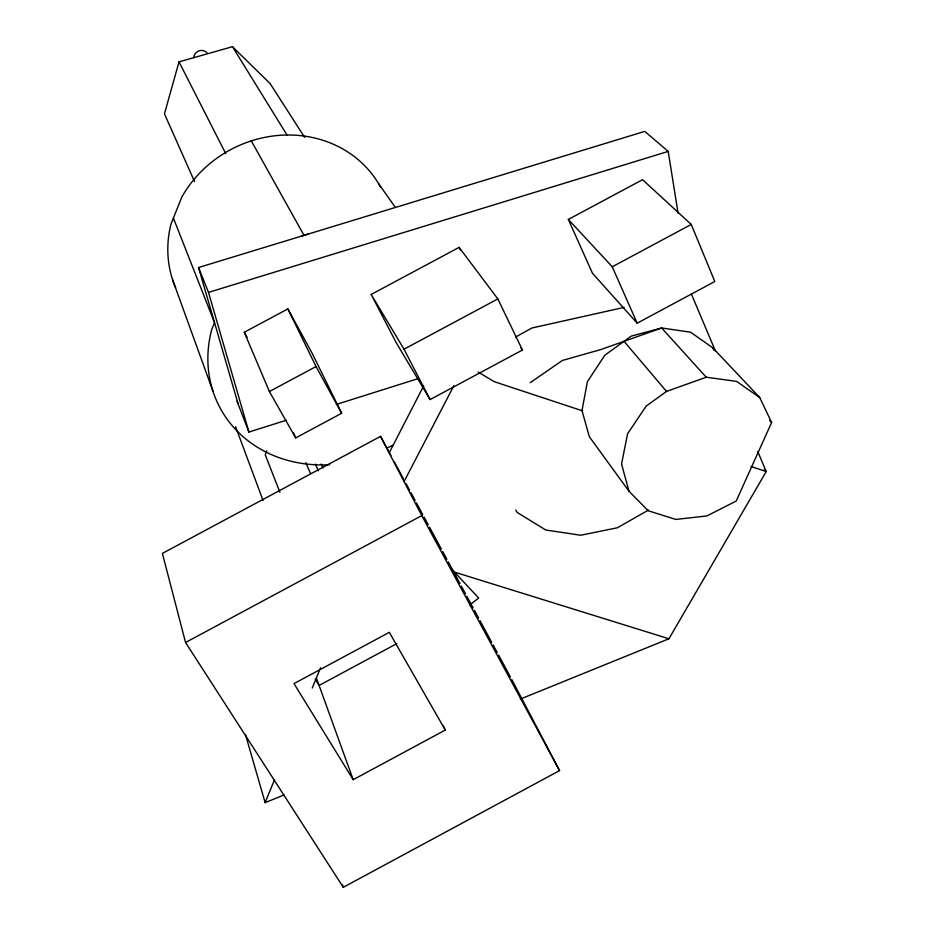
<?xml version="1.0" encoding="UTF-8"?>
<svg xmlns="http://www.w3.org/2000/svg" width="934" height="934" viewBox="0 0 934 934"><rect width="100%" height="100%" fill="white"/><g stroke="black" fill="none" stroke-linecap="round" stroke-linejoin="round"><path stroke-width="1.4" d="M304.647 137.345L270.124 83.581L232.473 46.7L179.013 61.854L164.454 113.843L194.564 181.616M266.774 450.783L265.233 454.823L279.92 492.288M284.029 794.962L265.128 802.633L274.549 779.703M312.248 688.008L320.56 667.775M771.612 422.53L736.214 501.044L706.863 515.953L675.807 519.432L648.243 510.77L628.979 491.237L589.307 436.668L581.987 410.516L587.416 381.621L604.847 355.2L631.197 336.135L661.646 327.986L690.553 332.177L712.724 347.775L759.716 397.534L771.612 422.53L769.639 420.417M389.233 452.827L423.732 385.719M404.177 481.384L453.866 385.695M520.273 699.099L668.931 638.774L766.207 471.553L757.766 451.507M469.732 605.022L478.64 598.029L449.534 566.798M759.716 397.534L736.611 381.399L706.256 377.219L666.526 391.428L646.188 406.08L627.566 433.82L621.542 464.023L628.979 491.237M530.22 382.695L562.42 360.442L600.597 349.631L661.646 327.986L706.256 377.219M648.441 510.081L617.397 527.768L580.691 535.252L545.701 529.987L517.238 512.462L515.696 510.069M515.381 337.174L531.866 328.009L624.075 307.403M390.914 455.582L380.547 436.388L162.388 553.418L185.551 642.499L343.28 887.3L559.548 770.608L511.785 679.508M185.551 642.499L421.771 515.603L380.547 436.388M396.88 643.596L319.089 685.439L315.318 679.24M445.284 730.061L389.315 632.341L294 683.606L353.18 779.692L445.284 730.061L443.498 726.103M244.276 332.247L287.882 308.909L312.225 353.402L341.657 413.26L295.704 437.906L269.401 391.533L244.276 332.247L247.125 337.302M371.172 294.455L459.096 247.37L497.845 298.927L522.445 350.028L430.095 399.565L396.109 342.486L371.172 294.455L404.013 349.211L430.095 399.565M568.327 219.443L642.569 179.69L691.242 224.44L714.802 281.519L637.186 323.176L592.471 273.253L568.327 219.443L612.26 266.774L637.186 323.176M269.401 391.533L316.042 366.548L287.882 308.909M404.013 349.211L497.845 298.927M612.26 266.774L691.242 224.44M386.769 448.145L393.202 445.109M237.061 401.235L248.911 432.057L286.364 420.23M336.298 404.457L418.128 378.609M238.112 403.943L198.545 267.521L644.764 131.39L668.207 151.401L678.096 213.314M198.545 267.521L208.516 292.4L668.207 151.401M454.508 572.122L668.931 638.774M582.466 410.832L494.121 381.632L478.185 372.047M750.994 466.521L766.207 471.553L764.281 469.382M624.029 341.319L666.526 391.428M520.717 347.682L522.445 350.028M378.527 183.543L395.316 207.36M232.473 46.7L287.182 135.302M251.304 140.882L303.994 235.345M316.042 366.548L341.657 413.26M421.771 515.603L559.548 770.608M394.358 461.98L403.348 478.617M406.103 483.73L409.559 490.128M410.937 492.697L415.081 500.367M416.471 502.924L422.682 514.447M424.059 517.004L428.204 524.686M429.593 527.243L441.327 548.994M442.716 551.55L446.861 559.232M448.238 561.789L459.983 583.54M461.361 586.108L465.506 593.779M466.883 596.336L473.106 607.859M474.484 610.416L478.628 618.098M480.006 620.655L491.751 642.405M493.129 644.962L497.273 652.644M498.663 655.201L510.396 676.952M179.013 61.854L225.748 153.655M459.096 247.37L460.345 249.938M712.724 347.775L713.95 350.308M321.191 464.023L322.966 467.992M315.388 464.116L318.319 470.783M293.393 432.559L295.704 437.906M305.815 462.669L310.427 473.375M691.312 293.836L715.526 351.289M173.397 218.089L214.551 322.72L211.738 329.48A130.153 114.882 -27.7 0 0 329.679 464.7M235.566 426.675L263.049 500.484M172.533 279.535L212.929 391.136M316.369 677.921L353.18 779.692M342.381 884.533L343.28 887.3M208.516 292.4L248.911 432.057M245.514 734.719L265.128 802.633M301.355 236.244A130.153 114.882 -27.7 0 1 308.127 234.06M175.569 287.614A114.263 104.129 -27.3 0 1 170.98 224.113L181.85 197.004A114.263 104.129 -27.3 0 1 282.687 135.138A114.263 104.129 -27.3 0 1 380.64 187.255M193.712 57.71A7.635 7.332 -28.3 0 1 206.893 52.678"/></g></svg>
